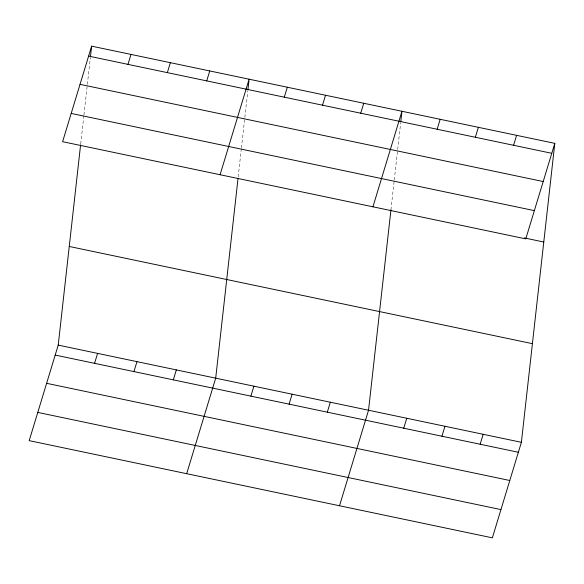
<?xml version="1.0" encoding="UTF-8"?>
<svg xmlns="http://www.w3.org/2000/svg" width="584" height="584" viewBox="0 0 584 584"><rect width="100%" height="100%" fill="white"/><g stroke="black" fill="none" stroke-linecap="round" stroke-linejoin="round"><path stroke-width="0.44" stroke-dasharray="2.92 2.19" d="M80.709 143.934L83.855 115.749M83.957 114.865L90.352 57.612M238.184 176.981L241.331 148.796M241.433 147.913L247.828 90.659M390.93 209.941L394.178 180.872M394.273 179.989L400.675 122.735"/><path stroke-width="0.88" d="M554.8 143.357L525.775 238.878L62.612 141.686L91.63 46.158L554.8 143.357L521.388 442.314L492.37 537.842L29.2 440.643L58.225 345.122L80.607 144.817M90.454 56.728L91.63 46.158M237.987 178.74L215.7 378.169L186.676 473.69M247.93 89.775L249.112 79.205L220.088 174.725M390.93 209.941L368.541 410.245L339.523 505.766M400.77 121.852L401.953 111.281L372.935 206.802M127.984 64.371L130.998 54.421M167.352 72.628L170.375 62.685M94.572 363.328L97.594 353.386M206.721 80.891L209.744 70.949M133.94 371.592L136.963 361.649M173.309 379.856L176.332 369.906M284.298 97.17L287.321 87.228M322.507 105.193L325.529 95.243M250.886 396.134L253.909 386.185M360.722 113.208L363.744 103.266M289.102 404.15L292.124 394.207M327.31 412.173L330.332 402.223M437.146 129.246L440.168 119.297M475.354 137.262L478.376 127.319M403.734 428.211L406.756 418.261M513.57 145.285L516.592 135.335M441.942 436.226L444.964 426.284M480.157 444.249L483.18 434.299M88.607 56.108L551.778 153.3M80.03 84.344L543.2 181.544M71.19 113.442L534.36 210.634M524.228 237.914L543.777 242.017M69.248 246.463L532.411 343.662M58.225 345.122L521.388 442.314M55.203 355.072L518.366 452.264M46.618 383.308L509.788 480.501M37.777 412.406L500.948 509.598"/></g></svg>
